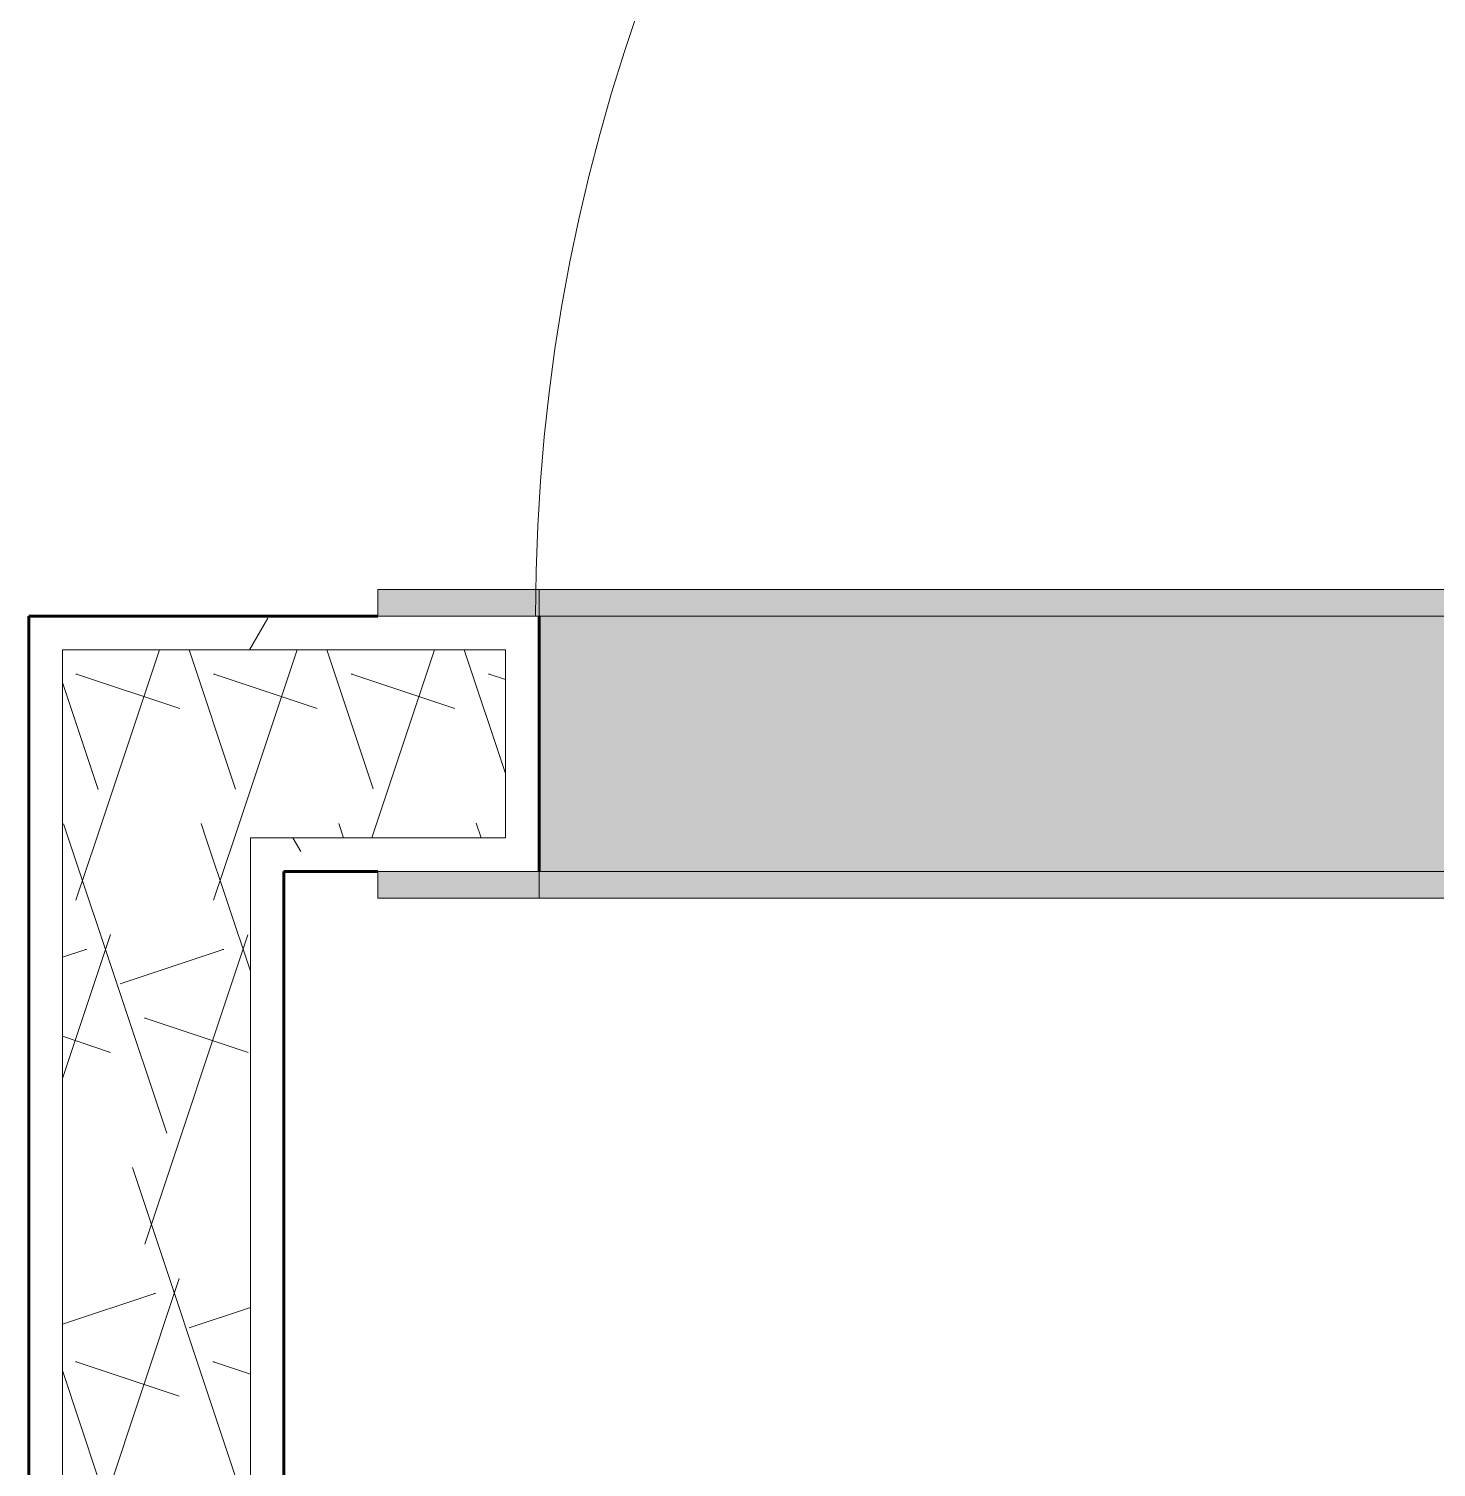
# Model space of a CAD drawing. Header units: inches. Extents: x -4110 to -1807, y 9775 to 11251.
# Drawn here: x -3042.2 to -3016, y 10477.07 to 10503.85 of the extents above; entities that cross this region are included whole.
import ezdxf

# ---------------------------------------------------------------- set-up
doc = ezdxf.new("R2010")
doc.units = ezdxf.units.IN
doc.header["$MEASUREMENT"] = 0
for name, color, linetype, lineweight in [('0-1', 7, 'Continuous', 5), ('0-2', 7, 'Continuous', 9), ('A-DOOR-3', 7, 'Continuous', 9), ('A-DOOR-FRAM-1', 31, 'Continuous', 18), ('A-DOOR-FRAM-2', 7, 'Continuous', 9), ('A-WALL-1', 8, 'Continuous', 5), ('A-WALL-5', 250, 'Continuous', 60), ('A-WALL-6', 10, 'Continuous', 18), ('A-WALL-PATT-1', 7, 'Continuous', 9), ('A-WALL-PATT-2', 253, 'Continuous', 9)]:
    doc.layers.add(name, color=color, linetype=linetype, lineweight=lineweight)
pattern_1 = [(161.57, (0.32, 0.32), (-2.560496185, -0.000537386), [0, -18.214, 2.022, 0]), (18.43, (-0.32, 0.32), (-2.560496185, 0.000537386), [0, -18.214, 2.022, 0]), (108.43, (0.32, 0.32), (1.27922091, -6.400876726), [6.07, -14.166]), (71.57, (-0.32, 0.32), (1.27922091, 6.400876726), [6.07, -14.166])]
pattern_2 = [(0, (0, 0), (20.48, 5.12), [0.845, -14.515, 0.845, -14.515, -81.92]), (0, (0, 0), (20.48, 5.12), [-30.72, 0.845, -29.875, 0.845, -14.515, -35.84]), (0, (0, 0), (20.48, 5.12), [-76.8, 0.845, -9.395, 0.845, -24.755]), (120, (7.68, 2.56), (-14.67405, 15.1762003), [0.845, -14.515, 0.845, -14.515, -81.92]), (120, (7.68, 2.56), (-14.67405, 15.1762003), [-30.72, 0.845, -29.875, 0.845, -14.515, -35.84]), (120, (7.68, 2.56), (-14.67405, 15.1762003), [-76.8, 0.845, -9.395, 0.845, -24.755]), (240, (10.24, 12.8), (-5.80595, -20.2962003), [0.845, -14.515, 0.845, -14.515, -81.92]), (240, (10.24, 12.8), (-5.80595, -20.2962003), [-30.72, 0.845, -29.875, 0.845, -14.515, -35.84]), (240, (10.24, 12.8), (-5.80595, -20.2962003), [-76.8, 0.845, -9.395, 0.845, -24.755])]

# ---------------------------------------------------------------- blocks, each defined once
blk = doc.blocks.new('SWING - SINGLE - FLUSH - SWING - FLUSH - 2-10 x 6-8 - PRIVACY-3983842-ENLARGED RCP - 1ST FLOOR PLAN - WEST')
at = {"layer": 'A-DOOR-FRAM-1'}
for points in [[(-20, 2.375), (-17, 2.375), (-17, 2.875), (-20, 2.875)], [(-7.964, 2.375), (17, 2.375), (17, 2.875), (-17, 2.875), (-17, 2.375)], [(-19.522, -2.875), (-17, -2.875), (-17, -2.375), (-20, -2.375), (-20, -2.875), (-19.799, -2.875)], [(-17, -2.875), (17, -2.875), (17, -2.375), (-17, -2.375)]]:
    blk.add_hatch(color=256, dxfattribs=at).paths.add_polyline_path(points, flags=0)
at = {"layer": 'A-DOOR-3'}
blk.add_arc((17, 2.375), 34.067, 93.3657, 180, dxfattribs=at)
at = {"layer": 'A-DOOR-FRAM-2'}
for p, q in [((-17, 2.875), (-20, 2.875)), ((-20, 2.375), (-20, 2.875)), ((17, 2.875), (-17, 2.875)), ((-17, 2.375), (-17, 2.875)), ((-20, 2.375), (-17, 2.375)), ((-17, 2.375), (17, 2.375)), ((-17, -2.375), (-20, -2.375)), ((-20, -2.375), (-20, -2.875)), ((17, -2.375), (-17, -2.375)), ((-17, -2.375), (-17, -2.875)), ((-20, -2.875), (-17, -2.875)), ((-17, -2.875), (17, -2.875))]:
    blk.add_line(p, q, dxfattribs=at)
blk = doc.blocks.new('CTR - 1st Phase - Unit Layouts_rvt-1-ENLARGED RCP - 1ST FLOOR PLAN - WEST')
at = {"layer": 'A-WALL-1'}
blk.add_hatch(color=256, dxfattribs=at).paths.add_polyline_path([(-2998.699, 10488.164), (-2998.699, 10492.914), (-3032.699, 10492.914), (-3032.699, 10488.164), (-3016.702, 10488.164)], flags=0)
at = {"layer": 'A-WALL-PATT-1'}
h = blk.add_hatch(dxfattribs=at)
h.set_pattern_fill('FP_1', color=256, style=0, pattern_type=2)
h.set_pattern_definition(pattern_2)
h.paths.add_polyline_path([(-2998.699, 10490.539), (-2998.074, 10490.539), (-2998.074, 10492.289), (-2995.699, 10492.289), (-2995.699, 10492.914), (-2998.699, 10492.914), (-2998.699, 10491)], flags=0)
h.paths.add_polyline_path([(-3033.324, 10490.539), (-3032.699, 10490.539), (-3032.699, 10492.914), (-3042.199, 10492.914), (-3042.199, 10492.289), (-3033.324, 10492.289)], flags=0)
h = blk.add_hatch(dxfattribs=at)
h.set_pattern_fill('FP_1', color=256, style=0, pattern_type=2)
h.set_pattern_definition(pattern_2)
h.paths.add_polyline_path([(-2995.81, 10488.164), (-2995.699, 10488.164), (-2995.699, 10488.789), (-2998.074, 10488.789), (-2998.074, 10490.539), (-2998.699, 10490.539), (-2998.699, 10488.164), (-2996.357, 10488.164)], flags=0)
h.paths.add_polyline_path([(-3038.074, 10488.164), (-3032.699, 10488.164), (-3032.699, 10490.539), (-3033.324, 10490.539), (-3033.324, 10488.789), (-3038.074, 10488.789)], flags=0)
at = {"layer": 'A-WALL-PATT-2'}
h = blk.add_hatch(dxfattribs=at)
h.set_pattern_fill('FP_2', color=256, style=0, pattern_type=2)
h.set_pattern_definition(pattern_1)
h.paths.add_polyline_path([(-2998.074, 10488.789), (-2995.074, 10488.789), (-2995.074, 10492.289), (-2998.074, 10492.289), (-2998.074, 10490.539)], flags=0)
h.paths.add_polyline_path([(-3038.074, 10488.789), (-3033.324, 10488.789), (-3033.324, 10492.289), (-3041.574, 10492.289), (-3041.574, 10488.789)], flags=0)
h = blk.add_hatch(dxfattribs=at)
h.set_pattern_fill('FP_2', color=256, style=0, pattern_type=2)
h.set_pattern_definition(pattern_1)
h.paths.add_polyline_path([(-3041.574, 10475.539), (-3038.074, 10475.539), (-3038.074, 10488.789), (-3041.574, 10488.789), (-3041.574, 10475.866)], flags=0)
at = {"layer": 'A-WALL-5'}
for p, q in [((-3042.199, 10492.914), (-3035.699, 10492.914)), ((-3042.199, 10492.289), (-3042.199, 10492.914)), ((-3032.699, 10492.914), (-3032.699, 10488.164)), ((-3042.199, 10488.164), (-3042.199, 10492.289)), ((-3042.199, 10475.539), (-3042.199, 10488.164)), ((-3037.449, 10488.164), (-3037.449, 10475.539)), ((-3035.699, 10488.164), (-3037.449, 10488.164))]:
    blk.add_line(p, q, dxfattribs=at)
at = {"layer": 'A-WALL-6'}
for p, q in [((-2998.699, 10492.914), (-3032.699, 10492.914)), ((-3041.574, 10492.289), (-3041.574, 10488.789)), ((-3041.574, 10492.289), (-3033.324, 10492.289)), ((-3033.324, 10492.289), (-3033.324, 10490.539)), ((-3033.324, 10490.539), (-3033.324, 10488.789)), ((-3041.574, 10488.789), (-3041.574, 10488.164)), ((-3038.074, 10488.789), (-3038.074, 10488.164)), ((-3033.324, 10488.789), (-3038.074, 10488.789)), ((-3041.574, 10475.539), (-3041.574, 10488.164)), ((-3038.074, 10475.539), (-3038.074, 10488.164)), ((-3032.699, 10488.164), (-2998.699, 10488.164))]:
    blk.add_line(p, q, dxfattribs=at)
at = {"layer": '0-2'}
blk.add_blockref('SWING - SINGLE - FLUSH - SWING - FLUSH - 2-10 x 6-8 - PRIVACY-3983842-ENLARGED RCP - 1ST FLOOR PLAN - WEST', (-3015.699, 10490.539), dxfattribs=at)

msp = doc.modelspace()

# ---------------------------------------------------------------- block references
at = {"layer": '0-1'}
msp.add_blockref('CTR - 1st Phase - Unit Layouts_rvt-1-ENLARGED RCP - 1ST FLOOR PLAN - WEST', (0, 0), dxfattribs=at)

doc.saveas('drawing.dxf')
